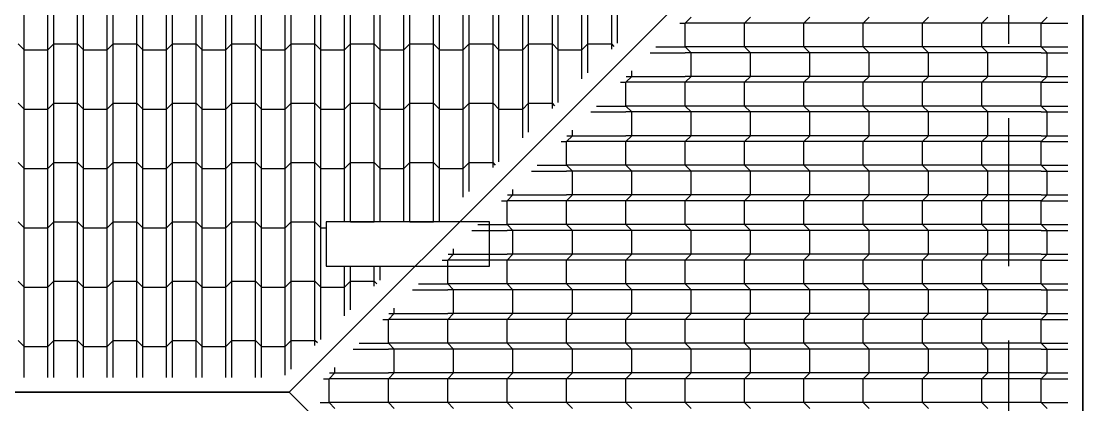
# Model space of a CAD drawing. Header units: metres. Extents: x -220 to 294, y -29 to 18.
# Drawn here: x -181.258 to -179.469, y 8.44 to 9.087 of the extents above; entities that cross this region are included whole.
import ezdxf

# ---------------------------------------------------------------- set-up
doc = ezdxf.new("R2010")
doc.units = ezdxf.units.M
doc.header["$MEASUREMENT"] = 0
doc.linetypes.add('DASHED2', pattern=[0.375, 0.25, -0.125])
for name, color, linetype in [('Rota', 7, 'Continuous'), ('Tarama', 7, 'Continuous'), ('Tarama_Boslugu', 7, 'Continuous')]:
    doc.layers.add(name, color=color, linetype=linetype)

msp = doc.modelspace()

# ---------------------------------------------------------------- linework, layer by layer
at = {"layer": 'Rota', "color": 166, "linetype": 'Continuous', "lineweight": -3}
for points in [[(-180.8064, 8.4612), (-179.4689, 9.7987)], [(-179.4689, 9.7987), (-180.8064, 8.4612)], [(-179.4689, 9.7987), (-179.4689, 7.1237)], [(-179.4689, 7.1237), (-179.4689, 9.7987)], [(-180.7439, 8.7487), (-180.7439, 8.6737)], [(-180.4689, 8.7487), (-180.7439, 8.7487)], [(-180.4689, 8.6737), (-180.4689, 8.7487)], [(-180.7439, 8.6737), (-180.4689, 8.6737)], [(-182.6686, 8.4612), (-180.8064, 8.4612)], [(-180.8064, 8.4612), (-182.6686, 8.4612)], [(-180.8064, 8.4612), (-179.4689, 7.1237)], [(-179.4689, 7.1237), (-180.8064, 8.4612)]]:
    msp.add_lwpolyline(points, dxfattribs=at)
at = {"layer": 'Rota', "color": 198, "linetype": 'DASHED2', "lineweight": -3}
msp.add_lwpolyline([(-179.5939, 9.6737), (-179.5939, 7.2487)], dxfattribs=at)
at = {"layer": 'Tarama', "color": 13, "linetype": 'Continuous', "lineweight": -3}
for points in [[(-181.2528, 9.0487), (-181.2528, 9.1487)], [(-181.2128, 9.0487), (-181.2128, 9.1487)], [(-181.2029, 9.0487), (-181.2029, 9.1487)], [(-181.1628, 9.0487), (-181.1628, 9.1487)], [(-181.1528, 9.0487), (-181.1528, 9.1487)], [(-181.1128, 9.0487), (-181.1128, 9.1487)], [(-181.1028, 9.0487), (-181.1028, 9.1487)], [(-181.0629, 9.0487), (-181.0629, 9.1487)], [(-181.0528, 9.0487), (-181.0528, 9.1487)], [(-181.0128, 9.0487), (-181.0128, 9.1487)], [(-181.0028, 9.0487), (-181.0028, 9.1487)], [(-180.9628, 9.0487), (-180.9628, 9.1487)], [(-180.9529, 9.0487), (-180.9529, 9.1487)], [(-180.9128, 9.0487), (-180.9128, 9.1487)], [(-180.9028, 9.0487), (-180.9028, 9.1487)], [(-180.8628, 9.0487), (-180.8628, 9.1487)], [(-180.8528, 9.0487), (-180.8528, 9.1487)], [(-180.8129, 9.0487), (-180.8129, 9.1487)], [(-180.8028, 9.0487), (-180.8028, 9.1487)], [(-180.7628, 9.0487), (-180.7628, 9.1487)], [(-180.7528, 9.0487), (-180.7528, 9.1487)], [(-180.7128, 9.0487), (-180.7128, 9.1487)], [(-180.7029, 9.0487), (-180.7029, 9.1487)], [(-180.6628, 9.0487), (-180.6628, 9.1487)], [(-180.6528, 9.0487), (-180.6528, 9.1487)], [(-180.6128, 9.0487), (-180.6128, 9.1487)], [(-180.6028, 9.0487), (-180.6028, 9.1487)], [(-180.5629, 9.0487), (-180.5629, 9.1487)], [(-180.5528, 9.0487), (-180.5528, 9.1487)], [(-180.5128, 9.0487), (-180.5128, 9.1487)], [(-180.5028, 9.0487), (-180.5028, 9.1487)], [(-180.4628, 9.0487), (-180.4628, 9.1487)], [(-180.4529, 9.0487), (-180.4529, 9.1487)], [(-180.4128, 9.0487), (-180.4128, 9.1487)], [(-180.4028, 9.0487), (-180.4028, 9.1487)], [(-180.3628, 9.0487), (-180.3628, 9.1487)], [(-180.3528, 9.0487), (-180.3528, 9.1487)], [(-180.3129, 9.0487), (-180.3129, 9.1487)], [(-180.3028, 9.0487), (-180.3028, 9.1487)], [(-180.2628, 9.0487), (-180.2628, 9.1487)], [(-180.2528, 9.0501), (-180.2528, 9.1487)], [(-180.1391, 9.084), (-180.1291, 9.094)], [(-180.0391, 9.084), (-180.0291, 9.094)], [(-179.9391, 9.084), (-179.9291, 9.094)], [(-179.8391, 9.084), (-179.8291, 9.094)], [(-179.7391, 9.084), (-179.7291, 9.094)], [(-179.6391, 9.084), (-179.6291, 9.094)], [(-179.5391, 9.084), (-179.5291, 9.094)], [(-180.1482, 9.084), (-180.1391, 9.084)], [(-180.0391, 9.084), (-180.1391, 9.084)], [(-180.1391, 9.044), (-180.1391, 9.084)], [(-179.9391, 9.084), (-180.0391, 9.084)], [(-180.0391, 9.044), (-180.0391, 9.084)], [(-179.8391, 9.084), (-179.9391, 9.084)], [(-179.9391, 9.044), (-179.9391, 9.084)], [(-179.7391, 9.084), (-179.8391, 9.084)], [(-179.8391, 9.044), (-179.8391, 9.084)], [(-179.6391, 9.084), (-179.7391, 9.084)], [(-179.7391, 9.044), (-179.7391, 9.084)], [(-179.5391, 9.084), (-179.6391, 9.084)], [(-179.6391, 9.044), (-179.6391, 9.084)], [(-179.5391, 9.084), (-179.4939, 9.084)], [(-179.5391, 9.044), (-179.5391, 9.084)], [(-181.2628, 9.0487), (-181.2528, 9.0387)], [(-181.2528, 8.9487), (-181.2528, 9.0487)], [(-181.2528, 9.0387), (-181.2128, 9.0387)], [(-181.2128, 8.9487), (-181.2128, 9.0487)], [(-181.2128, 9.0387), (-181.2029, 9.0487)], [(-181.2029, 8.9487), (-181.2029, 9.0487)], [(-181.2029, 9.0487), (-181.1628, 9.0487)], [(-181.1628, 8.9487), (-181.1628, 9.0487)], [(-181.1628, 9.0487), (-181.1528, 9.0387)], [(-181.1528, 8.9487), (-181.1528, 9.0487)], [(-181.1528, 9.0387), (-181.1128, 9.0387)], [(-181.1128, 8.9487), (-181.1128, 9.0487)], [(-181.1128, 9.0387), (-181.1028, 9.0487)], [(-181.1028, 8.9487), (-181.1028, 9.0487)], [(-181.1028, 9.0487), (-181.0629, 9.0487)], [(-181.0629, 8.9487), (-181.0629, 9.0487)], [(-181.0629, 9.0487), (-181.0528, 9.0387)], [(-181.0528, 8.9487), (-181.0528, 9.0487)], [(-181.0528, 9.0387), (-181.0128, 9.0387)], [(-181.0128, 8.9487), (-181.0128, 9.0487)], [(-181.0128, 9.0387), (-181.0028, 9.0487)], [(-181.0028, 8.9487), (-181.0028, 9.0487)], [(-181.0028, 9.0487), (-180.9628, 9.0487)], [(-180.9628, 8.9487), (-180.9628, 9.0487)], [(-180.9628, 9.0487), (-180.9529, 9.0387)], [(-180.9529, 8.9487), (-180.9529, 9.0487)], [(-180.9529, 9.0387), (-180.9128, 9.0387)], [(-180.9128, 8.9487), (-180.9128, 9.0487)], [(-180.9128, 9.0387), (-180.9028, 9.0487)], [(-180.9028, 8.9487), (-180.9028, 9.0487)], [(-180.9028, 9.0487), (-180.8628, 9.0487)], [(-180.8628, 8.9487), (-180.8628, 9.0487)], [(-180.8628, 9.0487), (-180.8528, 9.0387)], [(-180.8528, 8.9487), (-180.8528, 9.0487)], [(-180.8528, 9.0387), (-180.8129, 9.0387)], [(-180.8129, 8.9487), (-180.8129, 9.0487)], [(-180.8129, 9.0387), (-180.8028, 9.0487)], [(-180.8028, 8.9487), (-180.8028, 9.0487)], [(-180.8028, 9.0487), (-180.7628, 9.0487)], [(-180.7628, 8.9487), (-180.7628, 9.0487)], [(-180.7628, 9.0487), (-180.7528, 9.0387)], [(-180.7528, 8.9487), (-180.7528, 9.0487)], [(-180.7528, 9.0387), (-180.7128, 9.0387)], [(-180.7128, 8.9487), (-180.7128, 9.0487)], [(-180.7128, 9.0387), (-180.7029, 9.0487)], [(-180.7029, 8.9487), (-180.7029, 9.0487)], [(-180.7029, 9.0487), (-180.6628, 9.0487)], [(-180.6628, 8.9487), (-180.6628, 9.0487)], [(-180.6628, 9.0487), (-180.6528, 9.0387)], [(-180.6528, 8.9487), (-180.6528, 9.0487)], [(-180.6528, 9.0387), (-180.6128, 9.0387)], [(-180.6128, 8.9487), (-180.6128, 9.0487)], [(-180.6128, 9.0387), (-180.6028, 9.0487)], [(-180.6028, 8.9487), (-180.6028, 9.0487)], [(-180.6028, 9.0487), (-180.5629, 9.0487)], [(-180.5629, 8.9487), (-180.5629, 9.0487)], [(-180.5629, 9.0487), (-180.5528, 9.0387)], [(-180.5528, 8.9487), (-180.5528, 9.0487)], [(-180.5528, 9.0387), (-180.5128, 9.0387)], [(-180.5128, 8.9487), (-180.5128, 9.0487)], [(-180.5128, 9.0387), (-180.5028, 9.0487)], [(-180.5028, 8.9487), (-180.5028, 9.0487)], [(-180.5028, 9.0487), (-180.4628, 9.0487)], [(-180.4628, 8.9487), (-180.4628, 9.0487)], [(-180.4628, 9.0487), (-180.4529, 9.0387)], [(-180.4529, 8.9487), (-180.4529, 9.0487)], [(-180.4529, 9.0387), (-180.4128, 9.0387)], [(-180.4128, 8.9487), (-180.4128, 9.0487)], [(-180.4128, 9.0387), (-180.4028, 9.0487)], [(-180.4028, 8.9487), (-180.4028, 9.0487)], [(-180.4028, 9.0487), (-180.3628, 9.0487)], [(-180.3628, 8.9487), (-180.3628, 9.0487)], [(-180.3628, 9.0487), (-180.3528, 9.0387)], [(-180.3528, 8.9501), (-180.3528, 9.0487)], [(-180.3528, 9.0387), (-180.3129, 9.0387)], [(-180.3129, 8.9901), (-180.3129, 9.0487)], [(-180.3129, 9.0387), (-180.3028, 9.0487)], [(-180.3028, 9.0001), (-180.3028, 9.0487)], [(-180.3028, 9.0487), (-180.2628, 9.0487)], [(-180.2628, 9.0401), (-180.2628, 9.0487)], [(-180.2585, 9.0444), (-180.2628, 9.0487)], [(-180.1882, 9.044), (-180.1391, 9.044)], [(-180.0391, 9.044), (-180.1391, 9.044)], [(-180.1291, 9.034), (-180.1391, 9.044)], [(-179.9391, 9.044), (-180.0391, 9.044)], [(-180.0291, 9.034), (-180.0391, 9.044)], [(-179.8391, 9.044), (-179.9391, 9.044)], [(-179.9291, 9.034), (-179.9391, 9.044)], [(-179.7391, 9.044), (-179.8391, 9.044)], [(-179.8291, 9.034), (-179.8391, 9.044)], [(-179.6391, 9.044), (-179.7391, 9.044)], [(-179.7291, 9.034), (-179.7391, 9.044)], [(-179.5391, 9.044), (-179.6391, 9.044)], [(-179.6291, 9.034), (-179.6391, 9.044)], [(-179.5391, 9.044), (-179.4939, 9.044)], [(-179.5291, 9.034), (-179.5391, 9.044)], [(-180.1982, 9.034), (-180.1391, 9.034)], [(-180.0391, 9.034), (-180.1391, 9.034)], [(-180.1291, 8.994), (-180.1291, 9.034)], [(-179.9391, 9.034), (-180.0391, 9.034)], [(-180.0291, 8.994), (-180.0291, 9.034)], [(-179.8391, 9.034), (-179.9391, 9.034)], [(-179.9291, 8.994), (-179.9291, 9.034)], [(-179.7391, 9.034), (-179.8391, 9.034)], [(-179.8291, 8.994), (-179.8291, 9.034)], [(-179.6391, 9.034), (-179.7391, 9.034)], [(-179.7291, 8.994), (-179.7291, 9.034)], [(-179.5391, 9.034), (-179.6391, 9.034)], [(-179.6291, 8.994), (-179.6291, 9.034)], [(-179.5391, 9.034), (-179.4939, 9.034)], [(-179.5291, 8.994), (-179.5291, 9.034)], [(-180.2291, 8.994), (-180.2291, 9.0032)], [(-180.2482, 8.984), (-180.2391, 8.984)], [(-180.2391, 8.984), (-180.2291, 8.994)], [(-180.1391, 8.984), (-180.2391, 8.984)], [(-180.2391, 8.944), (-180.2391, 8.984)], [(-180.2382, 8.994), (-180.1391, 8.994)], [(-180.0391, 8.994), (-180.1391, 8.994)], [(-180.1391, 8.984), (-180.1291, 8.994)], [(-180.0391, 8.984), (-180.1391, 8.984)], [(-180.1391, 8.944), (-180.1391, 8.984)], [(-179.9391, 8.994), (-180.0391, 8.994)], [(-180.0391, 8.984), (-180.0291, 8.994)], [(-179.9391, 8.984), (-180.0391, 8.984)], [(-180.0391, 8.944), (-180.0391, 8.984)], [(-179.8391, 8.994), (-179.9391, 8.994)], [(-179.9391, 8.984), (-179.9291, 8.994)], [(-179.8391, 8.984), (-179.9391, 8.984)], [(-179.9391, 8.944), (-179.9391, 8.984)], [(-179.7391, 8.994), (-179.8391, 8.994)], [(-179.8391, 8.984), (-179.8291, 8.994)], [(-179.7391, 8.984), (-179.8391, 8.984)], [(-179.8391, 8.944), (-179.8391, 8.984)], [(-179.6391, 8.994), (-179.7391, 8.994)], [(-179.7391, 8.984), (-179.7291, 8.994)], [(-179.6391, 8.984), (-179.7391, 8.984)], [(-179.7391, 8.944), (-179.7391, 8.984)], [(-179.5391, 8.994), (-179.6391, 8.994)], [(-179.6391, 8.984), (-179.6291, 8.994)], [(-179.5391, 8.984), (-179.6391, 8.984)], [(-179.6391, 8.944), (-179.6391, 8.984)], [(-179.5391, 8.994), (-179.4939, 8.994)], [(-179.5391, 8.984), (-179.5291, 8.994)], [(-179.5391, 8.984), (-179.4939, 8.984)], [(-179.5391, 8.944), (-179.5391, 8.984)], [(-181.2628, 8.9487), (-181.2528, 8.9387)], [(-181.2528, 8.8487), (-181.2528, 8.9487)], [(-181.2128, 8.8487), (-181.2128, 8.9487)], [(-181.2128, 8.9387), (-181.2029, 8.9487)], [(-181.2029, 8.8487), (-181.2029, 8.9487)], [(-181.2029, 8.9487), (-181.1628, 8.9487)], [(-181.1628, 8.8487), (-181.1628, 8.9487)], [(-181.1628, 8.9487), (-181.1528, 8.9387)], [(-181.1528, 8.8487), (-181.1528, 8.9487)], [(-181.1128, 8.8487), (-181.1128, 8.9487)], [(-181.1128, 8.9387), (-181.1028, 8.9487)], [(-181.1028, 8.8487), (-181.1028, 8.9487)], [(-181.1028, 8.9487), (-181.0629, 8.9487)], [(-181.0629, 8.8487), (-181.0629, 8.9487)], [(-181.0629, 8.9487), (-181.0528, 8.9387)], [(-181.0528, 8.8487), (-181.0528, 8.9487)], [(-181.0128, 8.8487), (-181.0128, 8.9487)], [(-181.0128, 8.9387), (-181.0028, 8.9487)], [(-181.0028, 8.8487), (-181.0028, 8.9487)], [(-181.0028, 8.9487), (-180.9628, 8.9487)], [(-180.9628, 8.8487), (-180.9628, 8.9487)], [(-180.9628, 8.9487), (-180.9529, 8.9387)], [(-180.9529, 8.8487), (-180.9529, 8.9487)], [(-180.9128, 8.8487), (-180.9128, 8.9487)], [(-180.9128, 8.9387), (-180.9028, 8.9487)], [(-180.9028, 8.8487), (-180.9028, 8.9487)], [(-180.9028, 8.9487), (-180.8628, 8.9487)], [(-180.8628, 8.8487), (-180.8628, 8.9487)], [(-180.8628, 8.9487), (-180.8528, 8.9387)], [(-180.8528, 8.8487), (-180.8528, 8.9487)], [(-180.8129, 8.8487), (-180.8129, 8.9487)], [(-180.8129, 8.9387), (-180.8028, 8.9487)], [(-180.8028, 8.8487), (-180.8028, 8.9487)], [(-180.8028, 8.9487), (-180.7628, 8.9487)], [(-180.7628, 8.8487), (-180.7628, 8.9487)], [(-180.7628, 8.9487), (-180.7528, 8.9387)], [(-180.7528, 8.8487), (-180.7528, 8.9487)], [(-180.7128, 8.8487), (-180.7128, 8.9487)], [(-180.7128, 8.9387), (-180.7029, 8.9487)], [(-180.7029, 8.8487), (-180.7029, 8.9487)], [(-180.7029, 8.9487), (-180.6628, 8.9487)], [(-180.6628, 8.8487), (-180.6628, 8.9487)], [(-180.6628, 8.9487), (-180.6528, 8.9387)], [(-180.6528, 8.8487), (-180.6528, 8.9487)], [(-180.6128, 8.8487), (-180.6128, 8.9487)], [(-180.6128, 8.9387), (-180.6028, 8.9487)], [(-180.6028, 8.8487), (-180.6028, 8.9487)], [(-180.6028, 8.9487), (-180.5629, 8.9487)], [(-180.5629, 8.8487), (-180.5629, 8.9487)], [(-180.5629, 8.9487), (-180.5528, 8.9387)], [(-180.5528, 8.8487), (-180.5528, 8.9487)], [(-180.5128, 8.8487), (-180.5128, 8.9487)], [(-180.5128, 8.9387), (-180.5028, 8.9487)], [(-180.5028, 8.8487), (-180.5028, 8.9487)], [(-180.5028, 8.9487), (-180.4628, 8.9487)], [(-180.4628, 8.8487), (-180.4628, 8.9487)], [(-180.4628, 8.9487), (-180.4529, 8.9387)], [(-180.4529, 8.8501), (-180.4529, 8.9487)], [(-180.4128, 8.8901), (-180.4128, 8.9487)], [(-180.4128, 8.9387), (-180.4028, 8.9487)], [(-180.4028, 8.9001), (-180.4028, 8.9487)], [(-180.4028, 8.9487), (-180.3628, 8.9487)], [(-180.3628, 8.9401), (-180.3628, 8.9487)], [(-180.3586, 8.9444), (-180.3628, 8.9487)], [(-181.2528, 8.9387), (-181.2128, 8.9387)], [(-181.1528, 8.9387), (-181.1128, 8.9387)], [(-181.0528, 8.9387), (-181.0128, 8.9387)], [(-180.9529, 8.9387), (-180.9128, 8.9387)], [(-180.8528, 8.9387), (-180.8129, 8.9387)], [(-180.7528, 8.9387), (-180.7128, 8.9387)], [(-180.6528, 8.9387), (-180.6128, 8.9387)], [(-180.5528, 8.9387), (-180.5128, 8.9387)], [(-180.4529, 8.9387), (-180.4128, 8.9387)], [(-180.2982, 8.934), (-180.2391, 8.934)], [(-180.2882, 8.944), (-180.2391, 8.944)], [(-180.1391, 8.944), (-180.2391, 8.944)], [(-180.2291, 8.934), (-180.2391, 8.944)], [(-180.1391, 8.934), (-180.2391, 8.934)], [(-180.2291, 8.894), (-180.2291, 8.934)], [(-180.0391, 8.944), (-180.1391, 8.944)], [(-180.1291, 8.934), (-180.1391, 8.944)], [(-180.0391, 8.934), (-180.1391, 8.934)], [(-180.1291, 8.894), (-180.1291, 8.934)], [(-179.9391, 8.944), (-180.0391, 8.944)], [(-180.0291, 8.934), (-180.0391, 8.944)], [(-179.9391, 8.934), (-180.0391, 8.934)], [(-180.0291, 8.894), (-180.0291, 8.934)], [(-179.8391, 8.944), (-179.9391, 8.944)], [(-179.9291, 8.934), (-179.9391, 8.944)], [(-179.8391, 8.934), (-179.9391, 8.934)], [(-179.9291, 8.894), (-179.9291, 8.934)], [(-179.7391, 8.944), (-179.8391, 8.944)], [(-179.8291, 8.934), (-179.8391, 8.944)], [(-179.7391, 8.934), (-179.8391, 8.934)], [(-179.8291, 8.894), (-179.8291, 8.934)], [(-179.6391, 8.944), (-179.7391, 8.944)], [(-179.7291, 8.934), (-179.7391, 8.944)], [(-179.6391, 8.934), (-179.7391, 8.934)], [(-179.7291, 8.894), (-179.7291, 8.934)], [(-179.5391, 8.944), (-179.6391, 8.944)], [(-179.6291, 8.934), (-179.6391, 8.944)], [(-179.5391, 8.934), (-179.6391, 8.934)], [(-179.6291, 8.894), (-179.6291, 8.934)], [(-179.5391, 8.944), (-179.4939, 8.944)], [(-179.5291, 8.934), (-179.5391, 8.944)], [(-179.5391, 8.934), (-179.4939, 8.934)], [(-179.5291, 8.894), (-179.5291, 8.934)], [(-180.3391, 8.884), (-180.3291, 8.894)], [(-180.3382, 8.894), (-180.2391, 8.894)], [(-180.3291, 8.894), (-180.3291, 8.9032)], [(-180.1391, 8.894), (-180.2391, 8.894)], [(-180.2391, 8.884), (-180.2291, 8.894)], [(-180.0391, 8.894), (-180.1391, 8.894)], [(-180.1391, 8.884), (-180.1291, 8.894)], [(-179.9391, 8.894), (-180.0391, 8.894)], [(-180.0391, 8.884), (-180.0291, 8.894)], [(-179.8391, 8.894), (-179.9391, 8.894)], [(-179.9391, 8.884), (-179.9291, 8.894)], [(-179.7391, 8.894), (-179.8391, 8.894)], [(-179.8391, 8.884), (-179.8291, 8.894)], [(-179.6391, 8.894), (-179.7391, 8.894)], [(-179.7391, 8.884), (-179.7291, 8.894)], [(-179.5391, 8.894), (-179.6391, 8.894)], [(-179.6391, 8.884), (-179.6291, 8.894)], [(-179.5391, 8.894), (-179.4939, 8.894)], [(-179.5391, 8.884), (-179.5291, 8.894)], [(-180.3482, 8.884), (-180.3391, 8.884)], [(-180.2391, 8.884), (-180.3391, 8.884)], [(-180.3391, 8.844), (-180.3391, 8.884)], [(-180.1391, 8.884), (-180.2391, 8.884)], [(-180.2391, 8.844), (-180.2391, 8.884)], [(-180.0391, 8.884), (-180.1391, 8.884)], [(-180.1391, 8.844), (-180.1391, 8.884)], [(-179.9391, 8.884), (-180.0391, 8.884)], [(-180.0391, 8.844), (-180.0391, 8.884)], [(-179.8391, 8.884), (-179.9391, 8.884)], [(-179.9391, 8.844), (-179.9391, 8.884)], [(-179.7391, 8.884), (-179.8391, 8.884)], [(-179.8391, 8.844), (-179.8391, 8.884)], [(-179.6391, 8.884), (-179.7391, 8.884)], [(-179.7391, 8.844), (-179.7391, 8.884)], [(-179.5391, 8.884), (-179.6391, 8.884)], [(-179.6391, 8.844), (-179.6391, 8.884)], [(-179.5391, 8.884), (-179.4939, 8.884)], [(-179.5391, 8.844), (-179.5391, 8.884)], [(-181.2628, 8.8487), (-181.2528, 8.8387)], [(-181.2528, 8.7487), (-181.2528, 8.8487)], [(-181.2528, 8.8387), (-181.2128, 8.8387)], [(-181.2128, 8.7487), (-181.2128, 8.8487)], [(-181.2128, 8.8387), (-181.2029, 8.8487)], [(-181.2029, 8.7487), (-181.2029, 8.8487)], [(-181.2029, 8.8487), (-181.1628, 8.8487)], [(-181.1628, 8.7487), (-181.1628, 8.8487)], [(-181.1628, 8.8487), (-181.1528, 8.8387)], [(-181.1528, 8.7487), (-181.1528, 8.8487)], [(-181.1528, 8.8387), (-181.1128, 8.8387)], [(-181.1128, 8.7487), (-181.1128, 8.8487)], [(-181.1128, 8.8387), (-181.1028, 8.8487)], [(-181.1028, 8.7487), (-181.1028, 8.8487)], [(-181.1028, 8.8487), (-181.0629, 8.8487)], [(-181.0629, 8.7487), (-181.0629, 8.8487)], [(-181.0629, 8.8487), (-181.0528, 8.8387)], [(-181.0528, 8.7487), (-181.0528, 8.8487)], [(-181.0528, 8.8387), (-181.0128, 8.8387)], [(-181.0128, 8.7487), (-181.0128, 8.8487)], [(-181.0128, 8.8387), (-181.0028, 8.8487)], [(-181.0028, 8.7487), (-181.0028, 8.8487)], [(-181.0028, 8.8487), (-180.9628, 8.8487)], [(-180.9628, 8.7487), (-180.9628, 8.8487)], [(-180.9628, 8.8487), (-180.9529, 8.8387)], [(-180.9529, 8.7487), (-180.9529, 8.8487)], [(-180.9529, 8.8387), (-180.9128, 8.8387)], [(-180.9128, 8.7487), (-180.9128, 8.8487)], [(-180.9128, 8.8387), (-180.9028, 8.8487)], [(-180.9028, 8.7487), (-180.9028, 8.8487)], [(-180.9028, 8.8487), (-180.8628, 8.8487)], [(-180.8628, 8.7487), (-180.8628, 8.8487)], [(-180.8628, 8.8487), (-180.8528, 8.8387)], [(-180.8528, 8.7487), (-180.8528, 8.8487)], [(-180.8528, 8.8387), (-180.8129, 8.8387)], [(-180.8129, 8.7487), (-180.8129, 8.8487)], [(-180.8129, 8.8387), (-180.8028, 8.8487)], [(-180.8028, 8.7487), (-180.8028, 8.8487)], [(-180.8028, 8.8487), (-180.7628, 8.8487)], [(-180.7628, 8.7487), (-180.7628, 8.8487)], [(-180.7628, 8.8487), (-180.7528, 8.8387)], [(-180.7528, 8.7487), (-180.7528, 8.8487)], [(-180.7528, 8.8387), (-180.7128, 8.8387)], [(-180.7128, 8.7487), (-180.7128, 8.8487)], [(-180.7128, 8.8387), (-180.7029, 8.8487)], [(-180.7029, 8.7487), (-180.7029, 8.8487)], [(-180.7029, 8.8487), (-180.6628, 8.8487)], [(-180.6628, 8.7487), (-180.6628, 8.8487)], [(-180.6628, 8.8487), (-180.6528, 8.8387)], [(-180.6528, 8.7487), (-180.6528, 8.8487)], [(-180.6528, 8.8387), (-180.6128, 8.8387)], [(-180.6128, 8.7487), (-180.6128, 8.8487)], [(-180.6128, 8.8387), (-180.6028, 8.8487)], [(-180.6028, 8.7487), (-180.6028, 8.8487)], [(-180.6028, 8.8487), (-180.5629, 8.8487)], [(-180.5629, 8.7487), (-180.5629, 8.8487)], [(-180.5629, 8.8487), (-180.5528, 8.8387)], [(-180.5528, 8.7501), (-180.5528, 8.8487)], [(-180.5528, 8.8387), (-180.5128, 8.8387)], [(-180.5128, 8.7901), (-180.5128, 8.8487)], [(-180.5128, 8.8387), (-180.5028, 8.8487)], [(-180.5028, 8.8001), (-180.5028, 8.8487)], [(-180.5028, 8.8487), (-180.4628, 8.8487)], [(-180.4628, 8.8401), (-180.4628, 8.8487)], [(-180.4586, 8.8444), (-180.4628, 8.8487)], [(-180.3882, 8.844), (-180.3391, 8.844)], [(-180.2391, 8.844), (-180.3391, 8.844)], [(-180.3291, 8.834), (-180.3391, 8.844)], [(-180.1391, 8.844), (-180.2391, 8.844)], [(-180.2291, 8.834), (-180.2391, 8.844)], [(-180.0391, 8.844), (-180.1391, 8.844)], [(-180.1291, 8.834), (-180.1391, 8.844)], [(-179.9391, 8.844), (-180.0391, 8.844)], [(-180.0291, 8.834), (-180.0391, 8.844)], [(-179.8391, 8.844), (-179.9391, 8.844)], [(-179.9291, 8.834), (-179.9391, 8.844)], [(-179.7391, 8.844), (-179.8391, 8.844)], [(-179.8291, 8.834), (-179.8391, 8.844)], [(-179.6391, 8.844), (-179.7391, 8.844)], [(-179.7291, 8.834), (-179.7391, 8.844)], [(-179.5391, 8.844), (-179.6391, 8.844)], [(-179.6291, 8.834), (-179.6391, 8.844)], [(-179.5391, 8.844), (-179.4939, 8.844)], [(-179.5291, 8.834), (-179.5391, 8.844)], [(-180.3982, 8.834), (-180.3391, 8.834)], [(-180.2391, 8.834), (-180.3391, 8.834)], [(-180.3291, 8.794), (-180.3291, 8.834)], [(-180.1391, 8.834), (-180.2391, 8.834)], [(-180.2291, 8.794), (-180.2291, 8.834)], [(-180.0391, 8.834), (-180.1391, 8.834)], [(-180.1291, 8.794), (-180.1291, 8.834)], [(-179.9391, 8.834), (-180.0391, 8.834)], [(-180.0291, 8.794), (-180.0291, 8.834)], [(-179.8391, 8.834), (-179.9391, 8.834)], [(-179.9291, 8.794), (-179.9291, 8.834)], [(-179.7391, 8.834), (-179.8391, 8.834)], [(-179.8291, 8.794), (-179.8291, 8.834)], [(-179.6391, 8.834), (-179.7391, 8.834)], [(-179.7291, 8.794), (-179.7291, 8.834)], [(-179.5391, 8.834), (-179.6391, 8.834)], [(-179.6291, 8.794), (-179.6291, 8.834)], [(-179.5391, 8.834), (-179.4939, 8.834)], [(-179.5291, 8.794), (-179.5291, 8.834)], [(-180.4291, 8.794), (-180.4291, 8.8032)], [(-180.4482, 8.784), (-180.4391, 8.784)], [(-180.4391, 8.784), (-180.4291, 8.794)], [(-180.3391, 8.784), (-180.4391, 8.784)], [(-180.4391, 8.744), (-180.4391, 8.784)], [(-180.4382, 8.794), (-180.3391, 8.794)], [(-180.2391, 8.794), (-180.3391, 8.794)], [(-180.3391, 8.784), (-180.3291, 8.794)], [(-180.2391, 8.784), (-180.3391, 8.784)], [(-180.3391, 8.744), (-180.3391, 8.784)], [(-180.1391, 8.794), (-180.2391, 8.794)], [(-180.2391, 8.784), (-180.2291, 8.794)], [(-180.1391, 8.784), (-180.2391, 8.784)], [(-180.2391, 8.744), (-180.2391, 8.784)], [(-180.0391, 8.794), (-180.1391, 8.794)], [(-180.1391, 8.784), (-180.1291, 8.794)], [(-180.0391, 8.784), (-180.1391, 8.784)], [(-180.1391, 8.744), (-180.1391, 8.784)], [(-179.9391, 8.794), (-180.0391, 8.794)], [(-180.0391, 8.784), (-180.0291, 8.794)], [(-179.9391, 8.784), (-180.0391, 8.784)], [(-180.0391, 8.744), (-180.0391, 8.784)], [(-179.8391, 8.794), (-179.9391, 8.794)], [(-179.9391, 8.784), (-179.9291, 8.794)], [(-179.8391, 8.784), (-179.9391, 8.784)], [(-179.9391, 8.744), (-179.9391, 8.784)], [(-179.7391, 8.794), (-179.8391, 8.794)], [(-179.8391, 8.784), (-179.8291, 8.794)], [(-179.7391, 8.784), (-179.8391, 8.784)], [(-179.8391, 8.744), (-179.8391, 8.784)], [(-179.6391, 8.794), (-179.7391, 8.794)], [(-179.7391, 8.784), (-179.7291, 8.794)], [(-179.6391, 8.784), (-179.7391, 8.784)], [(-179.7391, 8.744), (-179.7391, 8.784)], [(-179.5391, 8.794), (-179.6391, 8.794)], [(-179.6391, 8.784), (-179.6291, 8.794)], [(-179.5391, 8.784), (-179.6391, 8.784)], [(-179.6391, 8.744), (-179.6391, 8.784)], [(-179.5391, 8.794), (-179.4939, 8.794)], [(-179.5391, 8.784), (-179.5291, 8.794)], [(-179.5391, 8.784), (-179.4939, 8.784)], [(-179.5391, 8.744), (-179.5391, 8.784)], [(-181.2628, 8.7487), (-181.2528, 8.7387)], [(-181.2528, 8.6487), (-181.2528, 8.7487)], [(-181.2128, 8.6487), (-181.2128, 8.7487)], [(-181.2128, 8.7387), (-181.2029, 8.7487)], [(-181.2029, 8.6487), (-181.2029, 8.7487)], [(-181.2029, 8.7487), (-181.1628, 8.7487)], [(-181.1628, 8.6487), (-181.1628, 8.7487)], [(-181.1628, 8.7487), (-181.1528, 8.7387)], [(-181.1528, 8.6487), (-181.1528, 8.7487)], [(-181.1128, 8.6487), (-181.1128, 8.7487)], [(-181.1128, 8.7387), (-181.1028, 8.7487)], [(-181.1028, 8.6487), (-181.1028, 8.7487)], [(-181.1028, 8.7487), (-181.0629, 8.7487)], [(-181.0629, 8.6487), (-181.0629, 8.7487)], [(-181.0629, 8.7487), (-181.0528, 8.7387)], [(-181.0528, 8.6487), (-181.0528, 8.7487)], [(-181.0128, 8.6487), (-181.0128, 8.7487)], [(-181.0128, 8.7387), (-181.0028, 8.7487)], [(-181.0028, 8.6487), (-181.0028, 8.7487)], [(-181.0028, 8.7487), (-180.9628, 8.7487)], [(-180.9628, 8.6487), (-180.9628, 8.7487)], [(-180.9628, 8.7487), (-180.9529, 8.7387)], [(-180.9529, 8.6487), (-180.9529, 8.7487)], [(-180.9128, 8.6487), (-180.9128, 8.7487)], [(-180.9128, 8.7387), (-180.9028, 8.7487)], [(-180.9028, 8.6487), (-180.9028, 8.7487)], [(-180.9028, 8.7487), (-180.8628, 8.7487)], [(-180.8628, 8.6487), (-180.8628, 8.7487)], [(-180.8628, 8.7487), (-180.8528, 8.7387)], [(-180.8528, 8.6487), (-180.8528, 8.7487)], [(-180.8129, 8.6487), (-180.8129, 8.7487)], [(-180.8129, 8.7387), (-180.8028, 8.7487)], [(-180.8028, 8.6487), (-180.8028, 8.7487)], [(-180.8028, 8.7487), (-180.7628, 8.7487)], [(-180.7628, 8.6487), (-180.7628, 8.7487)], [(-180.7628, 8.7487), (-180.7528, 8.7387)], [(-180.7528, 8.6487), (-180.7528, 8.7487)], [(-180.7029, 8.7487), (-180.6628, 8.7487)], [(-180.6028, 8.7487), (-180.5629, 8.7487)], [(-181.2528, 8.7387), (-181.2128, 8.7387)], [(-181.1528, 8.7387), (-181.1128, 8.7387)], [(-181.0528, 8.7387), (-181.0128, 8.7387)], [(-180.9529, 8.7387), (-180.9128, 8.7387)], [(-180.8528, 8.7387), (-180.8129, 8.7387)], [(-180.7528, 8.7387), (-180.7439, 8.7387)], [(-180.4982, 8.734), (-180.4391, 8.734)], [(-180.4882, 8.744), (-180.4391, 8.744)], [(-180.3391, 8.744), (-180.4391, 8.744)], [(-180.4291, 8.734), (-180.4391, 8.744)], [(-180.3391, 8.734), (-180.4391, 8.734)], [(-180.4291, 8.694), (-180.4291, 8.734)], [(-180.2391, 8.744), (-180.3391, 8.744)], [(-180.3291, 8.734), (-180.3391, 8.744)], [(-180.2391, 8.734), (-180.3391, 8.734)], [(-180.3291, 8.694), (-180.3291, 8.734)], [(-180.1391, 8.744), (-180.2391, 8.744)], [(-180.2291, 8.734), (-180.2391, 8.744)], [(-180.1391, 8.734), (-180.2391, 8.734)], [(-180.2291, 8.694), (-180.2291, 8.734)], [(-180.0391, 8.744), (-180.1391, 8.744)], [(-180.1291, 8.734), (-180.1391, 8.744)], [(-180.0391, 8.734), (-180.1391, 8.734)], [(-180.1291, 8.694), (-180.1291, 8.734)], [(-179.9391, 8.744), (-180.0391, 8.744)], [(-180.0291, 8.734), (-180.0391, 8.744)], [(-179.9391, 8.734), (-180.0391, 8.734)], [(-180.0291, 8.694), (-180.0291, 8.734)], [(-179.8391, 8.744), (-179.9391, 8.744)], [(-179.9291, 8.734), (-179.9391, 8.744)], [(-179.8391, 8.734), (-179.9391, 8.734)], [(-179.9291, 8.694), (-179.9291, 8.734)], [(-179.7391, 8.744), (-179.8391, 8.744)], [(-179.8291, 8.734), (-179.8391, 8.744)], [(-179.7391, 8.734), (-179.8391, 8.734)], [(-179.8291, 8.694), (-179.8291, 8.734)], [(-179.6391, 8.744), (-179.7391, 8.744)], [(-179.7291, 8.734), (-179.7391, 8.744)], [(-179.6391, 8.734), (-179.7391, 8.734)], [(-179.7291, 8.694), (-179.7291, 8.734)], [(-179.5391, 8.744), (-179.6391, 8.744)], [(-179.6291, 8.734), (-179.6391, 8.744)], [(-179.5391, 8.734), (-179.6391, 8.734)], [(-179.6291, 8.694), (-179.6291, 8.734)], [(-179.5391, 8.744), (-179.4939, 8.744)], [(-179.5291, 8.734), (-179.5391, 8.744)], [(-179.5391, 8.734), (-179.4939, 8.734)], [(-179.5291, 8.694), (-179.5291, 8.734)], [(-180.5291, 8.694), (-180.5291, 8.7032)], [(-180.5482, 8.684), (-180.5391, 8.684)], [(-180.5391, 8.684), (-180.5291, 8.694)], [(-180.4391, 8.684), (-180.5391, 8.684)], [(-180.5391, 8.644), (-180.5391, 8.684)], [(-180.5382, 8.694), (-180.4391, 8.694)], [(-180.3391, 8.694), (-180.4391, 8.694)], [(-180.4391, 8.684), (-180.4291, 8.694)], [(-180.3391, 8.684), (-180.4391, 8.684)], [(-180.4391, 8.644), (-180.4391, 8.684)], [(-180.2391, 8.694), (-180.3391, 8.694)], [(-180.3391, 8.684), (-180.3291, 8.694)], [(-180.2391, 8.684), (-180.3391, 8.684)], [(-180.3391, 8.644), (-180.3391, 8.684)], [(-180.1391, 8.694), (-180.2391, 8.694)], [(-180.2391, 8.684), (-180.2291, 8.694)], [(-180.1391, 8.684), (-180.2391, 8.684)], [(-180.2391, 8.644), (-180.2391, 8.684)], [(-180.0391, 8.694), (-180.1391, 8.694)], [(-180.1391, 8.684), (-180.1291, 8.694)], [(-180.0391, 8.684), (-180.1391, 8.684)], [(-180.1391, 8.644), (-180.1391, 8.684)], [(-179.9391, 8.694), (-180.0391, 8.694)], [(-180.0391, 8.684), (-180.0291, 8.694)], [(-179.9391, 8.684), (-180.0391, 8.684)], [(-180.0391, 8.644), (-180.0391, 8.684)], [(-179.8391, 8.694), (-179.9391, 8.694)], [(-179.9391, 8.684), (-179.9291, 8.694)], [(-179.8391, 8.684), (-179.9391, 8.684)], [(-179.9391, 8.644), (-179.9391, 8.684)], [(-179.7391, 8.694), (-179.8391, 8.694)], [(-179.8391, 8.684), (-179.8291, 8.694)], [(-179.7391, 8.684), (-179.8391, 8.684)], [(-179.8391, 8.644), (-179.8391, 8.684)], [(-179.6391, 8.694), (-179.7391, 8.694)], [(-179.7391, 8.684), (-179.7291, 8.694)], [(-179.6391, 8.684), (-179.7391, 8.684)], [(-179.7391, 8.644), (-179.7391, 8.684)], [(-179.5391, 8.694), (-179.6391, 8.694)], [(-179.6391, 8.684), (-179.6291, 8.694)], [(-179.5391, 8.684), (-179.6391, 8.684)], [(-179.6391, 8.644), (-179.6391, 8.684)], [(-179.5391, 8.694), (-179.4939, 8.694)], [(-179.5391, 8.684), (-179.5291, 8.694)], [(-179.5391, 8.684), (-179.4939, 8.684)], [(-179.5391, 8.644), (-179.5391, 8.684)], [(-180.7128, 8.6487), (-180.7128, 8.6737)], [(-180.7029, 8.6487), (-180.7029, 8.6737)], [(-180.6628, 8.6487), (-180.6628, 8.6737)], [(-180.6528, 8.6501), (-180.6528, 8.6737)], [(-181.2628, 8.6487), (-181.2528, 8.6387)], [(-181.2528, 8.5487), (-181.2528, 8.6487)], [(-181.2128, 8.5487), (-181.2128, 8.6487)], [(-181.2128, 8.6387), (-181.2029, 8.6487)], [(-181.2029, 8.5487), (-181.2029, 8.6487)], [(-181.2029, 8.6487), (-181.1628, 8.6487)], [(-181.1628, 8.5487), (-181.1628, 8.6487)], [(-181.1628, 8.6487), (-181.1528, 8.6387)], [(-181.1528, 8.5487), (-181.1528, 8.6487)], [(-181.1128, 8.5487), (-181.1128, 8.6487)], [(-181.1128, 8.6387), (-181.1028, 8.6487)], [(-181.1028, 8.5487), (-181.1028, 8.6487)], [(-181.1028, 8.6487), (-181.0629, 8.6487)], [(-181.0629, 8.5487), (-181.0629, 8.6487)], [(-181.0629, 8.6487), (-181.0528, 8.6387)], [(-181.0528, 8.5487), (-181.0528, 8.6487)], [(-181.0128, 8.5487), (-181.0128, 8.6487)], [(-181.0128, 8.6387), (-181.0028, 8.6487)], [(-181.0028, 8.5487), (-181.0028, 8.6487)], [(-181.0028, 8.6487), (-180.9628, 8.6487)], [(-180.9628, 8.5487), (-180.9628, 8.6487)], [(-180.9628, 8.6487), (-180.9529, 8.6387)], [(-180.9529, 8.5487), (-180.9529, 8.6487)], [(-180.9128, 8.5487), (-180.9128, 8.6487)], [(-180.9128, 8.6387), (-180.9028, 8.6487)], [(-180.9028, 8.5487), (-180.9028, 8.6487)], [(-180.9028, 8.6487), (-180.8628, 8.6487)], [(-180.8628, 8.5487), (-180.8628, 8.6487)], [(-180.8628, 8.6487), (-180.8528, 8.6387)], [(-180.8528, 8.5487), (-180.8528, 8.6487)], [(-180.8129, 8.5487), (-180.8129, 8.6487)], [(-180.8129, 8.6387), (-180.8028, 8.6487)], [(-180.8028, 8.5487), (-180.8028, 8.6487)], [(-180.8028, 8.6487), (-180.7628, 8.6487)], [(-180.7628, 8.5487), (-180.7628, 8.6487)], [(-180.7628, 8.6487), (-180.7528, 8.6387)], [(-180.7528, 8.5501), (-180.7528, 8.6487)], [(-180.7128, 8.5901), (-180.7128, 8.6487)], [(-180.7128, 8.6387), (-180.7029, 8.6487)], [(-180.7029, 8.6001), (-180.7029, 8.6487)], [(-180.7029, 8.6487), (-180.6628, 8.6487)], [(-180.6628, 8.6401), (-180.6628, 8.6487)], [(-180.6586, 8.6444), (-180.6628, 8.6487)], [(-180.5882, 8.644), (-180.5391, 8.644)], [(-180.4391, 8.644), (-180.5391, 8.644)], [(-180.5291, 8.634), (-180.5391, 8.644)], [(-180.3391, 8.644), (-180.4391, 8.644)], [(-180.4291, 8.634), (-180.4391, 8.644)], [(-180.2391, 8.644), (-180.3391, 8.644)], [(-180.3291, 8.634), (-180.3391, 8.644)], [(-180.1391, 8.644), (-180.2391, 8.644)], [(-180.2291, 8.634), (-180.2391, 8.644)], [(-180.0391, 8.644), (-180.1391, 8.644)], [(-180.1291, 8.634), (-180.1391, 8.644)], [(-179.9391, 8.644), (-180.0391, 8.644)], [(-180.0291, 8.634), (-180.0391, 8.644)], [(-179.8391, 8.644), (-179.9391, 8.644)], [(-179.9291, 8.634), (-179.9391, 8.644)], [(-179.7391, 8.644), (-179.8391, 8.644)], [(-179.8291, 8.634), (-179.8391, 8.644)], [(-179.6391, 8.644), (-179.7391, 8.644)], [(-179.7291, 8.634), (-179.7391, 8.644)], [(-179.5391, 8.644), (-179.6391, 8.644)], [(-179.6291, 8.634), (-179.6391, 8.644)], [(-179.5391, 8.644), (-179.4939, 8.644)], [(-179.5291, 8.634), (-179.5391, 8.644)], [(-181.2528, 8.6387), (-181.2128, 8.6387)], [(-181.1528, 8.6387), (-181.1128, 8.6387)], [(-181.0528, 8.6387), (-181.0128, 8.6387)], [(-180.9529, 8.6387), (-180.9128, 8.6387)], [(-180.8528, 8.6387), (-180.8129, 8.6387)], [(-180.7528, 8.6387), (-180.7128, 8.6387)], [(-180.5982, 8.634), (-180.5391, 8.634)], [(-180.4391, 8.634), (-180.5391, 8.634)], [(-180.5291, 8.594), (-180.5291, 8.634)], [(-180.3391, 8.634), (-180.4391, 8.634)], [(-180.4291, 8.594), (-180.4291, 8.634)], [(-180.2391, 8.634), (-180.3391, 8.634)], [(-180.3291, 8.594), (-180.3291, 8.634)], [(-180.1391, 8.634), (-180.2391, 8.634)], [(-180.2291, 8.594), (-180.2291, 8.634)], [(-180.0391, 8.634), (-180.1391, 8.634)], [(-180.1291, 8.594), (-180.1291, 8.634)], [(-179.9391, 8.634), (-180.0391, 8.634)], [(-180.0291, 8.594), (-180.0291, 8.634)], [(-179.8391, 8.634), (-179.9391, 8.634)], [(-179.9291, 8.594), (-179.9291, 8.634)], [(-179.7391, 8.634), (-179.8391, 8.634)], [(-179.8291, 8.594), (-179.8291, 8.634)], [(-179.6391, 8.634), (-179.7391, 8.634)], [(-179.7291, 8.594), (-179.7291, 8.634)], [(-179.5391, 8.634), (-179.6391, 8.634)], [(-179.6291, 8.594), (-179.6291, 8.634)], [(-179.5391, 8.634), (-179.4939, 8.634)], [(-179.5291, 8.594), (-179.5291, 8.634)], [(-180.6391, 8.584), (-180.6291, 8.594)], [(-180.6382, 8.594), (-180.5391, 8.594)], [(-180.6291, 8.594), (-180.6291, 8.6032)], [(-180.4391, 8.594), (-180.5391, 8.594)], [(-180.5391, 8.584), (-180.5291, 8.594)], [(-180.3391, 8.594), (-180.4391, 8.594)], [(-180.4391, 8.584), (-180.4291, 8.594)], [(-180.2391, 8.594), (-180.3391, 8.594)], [(-180.3391, 8.584), (-180.3291, 8.594)], [(-180.1391, 8.594), (-180.2391, 8.594)], [(-180.2391, 8.584), (-180.2291, 8.594)], [(-180.0391, 8.594), (-180.1391, 8.594)], [(-180.1391, 8.584), (-180.1291, 8.594)], [(-179.9391, 8.594), (-180.0391, 8.594)], [(-180.0391, 8.584), (-180.0291, 8.594)], [(-179.8391, 8.594), (-179.9391, 8.594)], [(-179.9391, 8.584), (-179.9291, 8.594)], [(-179.7391, 8.594), (-179.8391, 8.594)], [(-179.8391, 8.584), (-179.8291, 8.594)], [(-179.6391, 8.594), (-179.7391, 8.594)], [(-179.7391, 8.584), (-179.7291, 8.594)], [(-179.5391, 8.594), (-179.6391, 8.594)], [(-179.6391, 8.584), (-179.6291, 8.594)], [(-179.5391, 8.594), (-179.4939, 8.594)], [(-179.5391, 8.584), (-179.5291, 8.594)], [(-180.6482, 8.584), (-180.6391, 8.584)], [(-180.5391, 8.584), (-180.6391, 8.584)], [(-180.6391, 8.544), (-180.6391, 8.584)], [(-180.4391, 8.584), (-180.5391, 8.584)], [(-180.5391, 8.544), (-180.5391, 8.584)], [(-180.3391, 8.584), (-180.4391, 8.584)], [(-180.4391, 8.544), (-180.4391, 8.584)], [(-180.2391, 8.584), (-180.3391, 8.584)], [(-180.3391, 8.544), (-180.3391, 8.584)], [(-180.1391, 8.584), (-180.2391, 8.584)], [(-180.2391, 8.544), (-180.2391, 8.584)], [(-180.0391, 8.584), (-180.1391, 8.584)], [(-180.1391, 8.544), (-180.1391, 8.584)], [(-179.9391, 8.584), (-180.0391, 8.584)], [(-180.0391, 8.544), (-180.0391, 8.584)], [(-179.8391, 8.584), (-179.9391, 8.584)], [(-179.9391, 8.544), (-179.9391, 8.584)], [(-179.7391, 8.584), (-179.8391, 8.584)], [(-179.8391, 8.544), (-179.8391, 8.584)], [(-179.6391, 8.584), (-179.7391, 8.584)], [(-179.7391, 8.544), (-179.7391, 8.584)], [(-179.5391, 8.584), (-179.6391, 8.584)], [(-179.6391, 8.544), (-179.6391, 8.584)], [(-179.5391, 8.584), (-179.4939, 8.584)], [(-179.5391, 8.544), (-179.5391, 8.584)], [(-181.2628, 8.5487), (-181.2528, 8.5387)], [(-181.2528, 8.4862), (-181.2528, 8.5487)], [(-181.2528, 8.5387), (-181.2128, 8.5387)], [(-181.2128, 8.4862), (-181.2128, 8.5487)], [(-181.2128, 8.5387), (-181.2029, 8.5487)], [(-181.2029, 8.4862), (-181.2029, 8.5487)], [(-181.2029, 8.5487), (-181.1628, 8.5487)], [(-181.1628, 8.4862), (-181.1628, 8.5487)], [(-181.1628, 8.5487), (-181.1528, 8.5387)], [(-181.1528, 8.4862), (-181.1528, 8.5487)], [(-181.1528, 8.5387), (-181.1128, 8.5387)], [(-181.1128, 8.4862), (-181.1128, 8.5487)], [(-181.1128, 8.5387), (-181.1028, 8.5487)], [(-181.1028, 8.4862), (-181.1028, 8.5487)], [(-181.1028, 8.5487), (-181.0629, 8.5487)], [(-181.0629, 8.4862), (-181.0629, 8.5487)], [(-181.0629, 8.5487), (-181.0528, 8.5387)], [(-181.0528, 8.4862), (-181.0528, 8.5487)], [(-181.0528, 8.5387), (-181.0128, 8.5387)], [(-181.0128, 8.4862), (-181.0128, 8.5487)], [(-181.0128, 8.5387), (-181.0028, 8.5487)], [(-181.0028, 8.4862), (-181.0028, 8.5487)], [(-181.0028, 8.5487), (-180.9628, 8.5487)], [(-180.9628, 8.4862), (-180.9628, 8.5487)], [(-180.9628, 8.5487), (-180.9529, 8.5387)], [(-180.9529, 8.4862), (-180.9529, 8.5487)], [(-180.9529, 8.5387), (-180.9128, 8.5387)], [(-180.9128, 8.4862), (-180.9128, 8.5487)], [(-180.9128, 8.5387), (-180.9028, 8.5487)], [(-180.9028, 8.4862), (-180.9028, 8.5487)], [(-180.9028, 8.5487), (-180.8628, 8.5487)], [(-180.8628, 8.4862), (-180.8628, 8.5487)], [(-180.8628, 8.5487), (-180.8528, 8.5387)], [(-180.8528, 8.4862), (-180.8528, 8.5487)], [(-180.8528, 8.5387), (-180.8129, 8.5387)], [(-180.8129, 8.4901), (-180.8129, 8.5487)], [(-180.8129, 8.5387), (-180.8028, 8.5487)], [(-180.8028, 8.5001), (-180.8028, 8.5487)], [(-180.8028, 8.5487), (-180.7628, 8.5487)], [(-180.7628, 8.5401), (-180.7628, 8.5487)], [(-180.7585, 8.5444), (-180.7628, 8.5487)], [(-180.6982, 8.534), (-180.6391, 8.534)], [(-180.6882, 8.544), (-180.6391, 8.544)], [(-180.5391, 8.544), (-180.6391, 8.544)], [(-180.6291, 8.534), (-180.6391, 8.544)], [(-180.5391, 8.534), (-180.6391, 8.534)], [(-180.6291, 8.494), (-180.6291, 8.534)], [(-180.4391, 8.544), (-180.5391, 8.544)], [(-180.5291, 8.534), (-180.5391, 8.544)], [(-180.4391, 8.534), (-180.5391, 8.534)], [(-180.5291, 8.494), (-180.5291, 8.534)], [(-180.3391, 8.544), (-180.4391, 8.544)], [(-180.4291, 8.534), (-180.4391, 8.544)], [(-180.3391, 8.534), (-180.4391, 8.534)], [(-180.4291, 8.494), (-180.4291, 8.534)], [(-180.2391, 8.544), (-180.3391, 8.544)], [(-180.3291, 8.534), (-180.3391, 8.544)], [(-180.2391, 8.534), (-180.3391, 8.534)], [(-180.3291, 8.494), (-180.3291, 8.534)], [(-180.1391, 8.544), (-180.2391, 8.544)], [(-180.2291, 8.534), (-180.2391, 8.544)], [(-180.1391, 8.534), (-180.2391, 8.534)], [(-180.2291, 8.494), (-180.2291, 8.534)], [(-180.0391, 8.544), (-180.1391, 8.544)], [(-180.1291, 8.534), (-180.1391, 8.544)], [(-180.0391, 8.534), (-180.1391, 8.534)], [(-180.1291, 8.494), (-180.1291, 8.534)], [(-179.9391, 8.544), (-180.0391, 8.544)], [(-180.0291, 8.534), (-180.0391, 8.544)], [(-179.9391, 8.534), (-180.0391, 8.534)], [(-180.0291, 8.494), (-180.0291, 8.534)], [(-179.8391, 8.544), (-179.9391, 8.544)], [(-179.9291, 8.534), (-179.9391, 8.544)], [(-179.8391, 8.534), (-179.9391, 8.534)], [(-179.9291, 8.494), (-179.9291, 8.534)], [(-179.7391, 8.544), (-179.8391, 8.544)], [(-179.8291, 8.534), (-179.8391, 8.544)], [(-179.7391, 8.534), (-179.8391, 8.534)], [(-179.8291, 8.494), (-179.8291, 8.534)], [(-179.6391, 8.544), (-179.7391, 8.544)], [(-179.7291, 8.534), (-179.7391, 8.544)], [(-179.6391, 8.534), (-179.7391, 8.534)], [(-179.7291, 8.494), (-179.7291, 8.534)], [(-179.5391, 8.544), (-179.6391, 8.544)], [(-179.6291, 8.534), (-179.6391, 8.544)], [(-179.5391, 8.534), (-179.6391, 8.534)], [(-179.6291, 8.494), (-179.6291, 8.534)], [(-179.5391, 8.544), (-179.4939, 8.544)], [(-179.5291, 8.534), (-179.5391, 8.544)], [(-179.5391, 8.534), (-179.4939, 8.534)], [(-179.5291, 8.494), (-179.5291, 8.534)], [(-180.7291, 8.494), (-180.7291, 8.5032)], [(-180.7482, 8.484), (-180.7391, 8.484)], [(-180.7391, 8.484), (-180.7291, 8.494)], [(-180.6391, 8.484), (-180.7391, 8.484)], [(-180.7391, 8.444), (-180.7391, 8.484)], [(-180.7382, 8.494), (-180.6391, 8.494)], [(-180.5391, 8.494), (-180.6391, 8.494)], [(-180.6391, 8.484), (-180.6291, 8.494)], [(-180.5391, 8.484), (-180.6391, 8.484)], [(-180.6391, 8.444), (-180.6391, 8.484)], [(-180.4391, 8.494), (-180.5391, 8.494)], [(-180.5391, 8.484), (-180.5291, 8.494)], [(-180.4391, 8.484), (-180.5391, 8.484)], [(-180.5391, 8.444), (-180.5391, 8.484)], [(-180.3391, 8.494), (-180.4391, 8.494)], [(-180.4391, 8.484), (-180.4291, 8.494)], [(-180.3391, 8.484), (-180.4391, 8.484)], [(-180.4391, 8.444), (-180.4391, 8.484)], [(-180.2391, 8.494), (-180.3391, 8.494)], [(-180.3391, 8.484), (-180.3291, 8.494)], [(-180.2391, 8.484), (-180.3391, 8.484)], [(-180.3391, 8.444), (-180.3391, 8.484)], [(-180.1391, 8.494), (-180.2391, 8.494)], [(-180.2391, 8.484), (-180.2291, 8.494)], [(-180.1391, 8.484), (-180.2391, 8.484)], [(-180.2391, 8.444), (-180.2391, 8.484)], [(-180.0391, 8.494), (-180.1391, 8.494)], [(-180.1391, 8.484), (-180.1291, 8.494)], [(-180.0391, 8.484), (-180.1391, 8.484)], [(-180.1391, 8.444), (-180.1391, 8.484)], [(-179.9391, 8.494), (-180.0391, 8.494)], [(-180.0391, 8.484), (-180.0291, 8.494)], [(-179.9391, 8.484), (-180.0391, 8.484)], [(-180.0391, 8.444), (-180.0391, 8.484)], [(-179.8391, 8.494), (-179.9391, 8.494)], [(-179.9391, 8.484), (-179.9291, 8.494)], [(-179.8391, 8.484), (-179.9391, 8.484)], [(-179.9391, 8.444), (-179.9391, 8.484)], [(-179.7391, 8.494), (-179.8391, 8.494)], [(-179.8391, 8.484), (-179.8291, 8.494)], [(-179.7391, 8.484), (-179.8391, 8.484)], [(-179.8391, 8.444), (-179.8391, 8.484)], [(-179.6391, 8.494), (-179.7391, 8.494)], [(-179.7391, 8.484), (-179.7291, 8.494)], [(-179.6391, 8.484), (-179.7391, 8.484)], [(-179.7391, 8.444), (-179.7391, 8.484)], [(-179.5391, 8.494), (-179.6391, 8.494)], [(-179.6391, 8.484), (-179.6291, 8.494)], [(-179.5391, 8.484), (-179.6391, 8.484)], [(-179.6391, 8.444), (-179.6391, 8.484)], [(-179.5391, 8.494), (-179.4939, 8.494)], [(-179.5391, 8.484), (-179.5291, 8.494)], [(-179.5391, 8.484), (-179.4939, 8.484)], [(-179.5391, 8.444), (-179.5391, 8.484)], [(-180.7539, 8.444), (-180.7391, 8.444)], [(-180.6391, 8.444), (-180.7391, 8.444)], [(-180.7291, 8.434), (-180.7391, 8.444)], [(-180.5391, 8.444), (-180.6391, 8.444)], [(-180.6291, 8.434), (-180.6391, 8.444)], [(-180.4391, 8.444), (-180.5391, 8.444)], [(-180.5291, 8.434), (-180.5391, 8.444)], [(-180.3391, 8.444), (-180.4391, 8.444)], [(-180.4291, 8.434), (-180.4391, 8.444)], [(-180.2391, 8.444), (-180.3391, 8.444)], [(-180.3291, 8.434), (-180.3391, 8.444)], [(-180.1391, 8.444), (-180.2391, 8.444)], [(-180.2291, 8.434), (-180.2391, 8.444)], [(-180.0391, 8.444), (-180.1391, 8.444)], [(-180.1291, 8.434), (-180.1391, 8.444)], [(-179.9391, 8.444), (-180.0391, 8.444)], [(-180.0291, 8.434), (-180.0391, 8.444)], [(-179.8391, 8.444), (-179.9391, 8.444)], [(-179.9291, 8.434), (-179.9391, 8.444)], [(-179.7391, 8.444), (-179.8391, 8.444)], [(-179.8291, 8.434), (-179.8391, 8.444)], [(-179.6391, 8.444), (-179.7391, 8.444)], [(-179.7291, 8.434), (-179.7391, 8.444)], [(-179.5391, 8.444), (-179.6391, 8.444)], [(-179.6291, 8.434), (-179.6391, 8.444)], [(-179.5391, 8.444), (-179.4939, 8.444)], [(-179.5291, 8.434), (-179.5391, 8.444)]]:
    msp.add_lwpolyline(points, dxfattribs=at)
at = {"layer": 'Tarama_Boslugu', "color": 13, "linetype": 'Continuous', "lineweight": -3}
for points in [[(-180.4689, 8.7487), (-180.7439, 8.7487)], [(-180.7439, 8.7487), (-180.7439, 8.6737)], [(-180.4689, 8.6737), (-180.4689, 8.7487)], [(-180.7439, 8.6737), (-180.4689, 8.6737)]]:
    msp.add_lwpolyline(points, dxfattribs=at)

doc.saveas('drawing.dxf')
